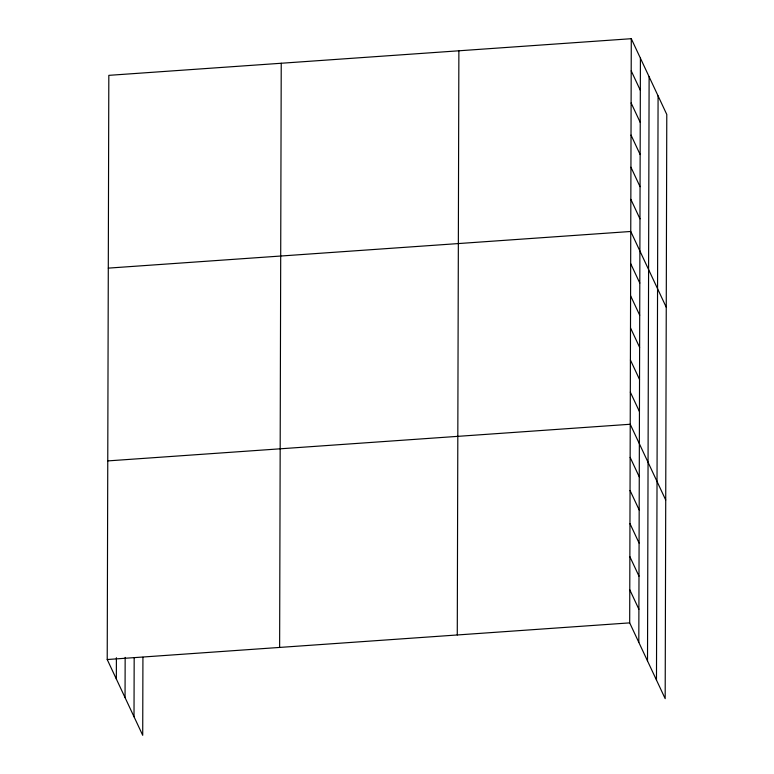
<?xml version="1.0" encoding="UTF-8"?>
<svg xmlns="http://www.w3.org/2000/svg" width="774" height="774" viewBox="0 0 774 774"><rect width="100%" height="100%" fill="white"/><g stroke="black" fill="none" stroke-linecap="round" stroke-linejoin="round"><path stroke-width="1.16" d="M142.929 657.271L142.716 735.3L107.218 659.525L108.824 75.349L631.284 38.7L666.782 114.475L665.176 698.651L629.688 622.876L631.284 38.7M116.342 679.011L116.4 657.736M125.049 697.587L125.156 657.387M134.008 716.724L134.173 657.61M279.627 647.432L281.233 63.255M457.27 634.97L458.876 50.794M638.811 642.372L640.417 58.185M647.509 660.938L649.115 76.761M656.478 680.075L658.084 95.899M108.292 268.123L630.762 231.474L666.25 307.259M107.76 460.907L630.23 424.258L665.727 500.033M107.218 659.525L629.688 622.876M631.197 70.831L640.33 90.316M631.11 102.961L640.243 122.447M631.023 135.092L640.156 154.577M630.936 167.223L640.059 186.708M630.849 199.353L639.972 218.839M630.675 263.605L639.798 283.1M630.578 295.736L639.711 315.231M630.491 327.866L639.624 347.352M630.404 359.997L639.537 379.483M630.317 392.128L639.45 411.613M630.142 457.366L639.266 476.852M630.046 490.464L639.179 509.95M629.959 523.572L639.082 543.058M629.862 556.67L638.995 576.156M629.775 589.778L638.898 609.264"/></g></svg>
